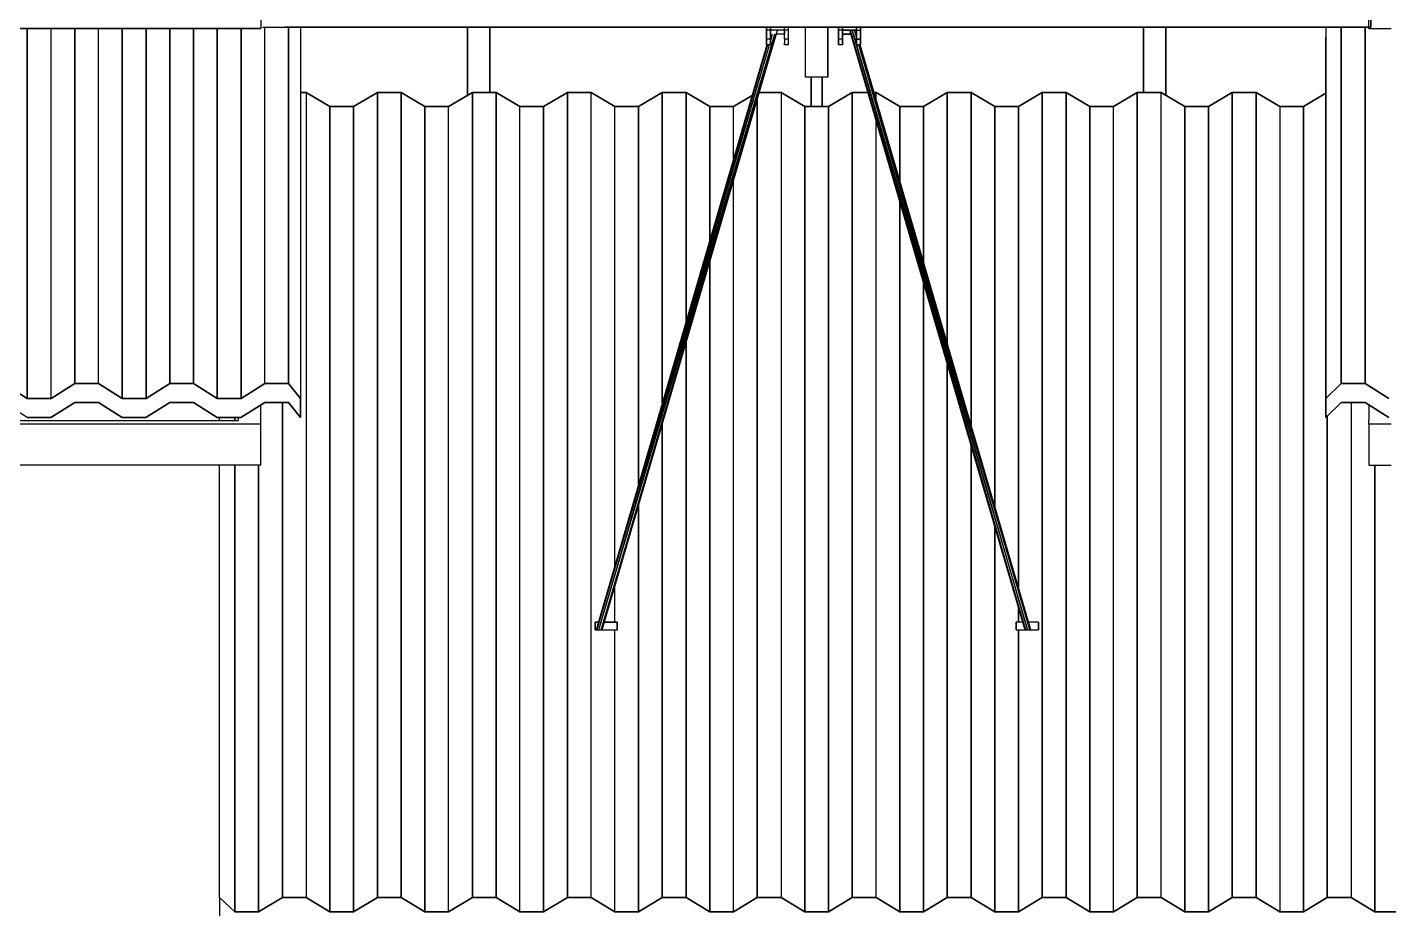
# Model space of a CAD drawing. Extents: x -32 to 51.8, y -51.6 to -5.5.
# Drawn here: x 20.447 to 25.361, y -24.227 to -21.028 of the extents above; entities that cross this region are included whole.
import ezdxf

# ---------------------------------------------------------------- set-up
doc = ezdxf.new("R2010")
doc.units = 0
doc.header["$MEASUREMENT"] = 0
doc.layers.get('0').update_dxf_attribs({"linetype": 'CONTINUOUS'})
doc.layers.add('hachures', color=5, linetype='CONTINUOUS')

msp = doc.modelspace()

# ---------------------------------------------------------------- linework, layer by layer
for p, q in [((21.2901, -20.8831), (21.2901, -21.0331)), ((21.2901, -20.8831), (21.2901, -21.0331)), ((25.2901, -21.0331), (25.2901, -20.8831)), ((25.2967, -20.8785), (25.2967, -21.0285)), ((25.2967, -21.0285), (25.2967, -20.8785)), ((17.3701, -21.0331), (21.2101, -21.0331)), ((21.2101, -21.0331), (17.3701, -21.0331)), ((21.2101, -21.0331), (21.2901, -21.0331)), ((21.2901, -21.0331), (21.2101, -21.0331)), ((21.2967, -21.0285), (21.3767, -21.0285)), ((21.3767, -21.0285), (25.2967, -21.0285)), ((25.2901, -21.0285), (21.3767, -21.0285)), ((21.3767, -21.0285), (25.2167, -21.0285)), ((25.2167, -21.0285), (21.3767, -21.0285)), ((21.3902, -21.0285), (21.3902, -22.3138)), ((21.3902, -21.0285), (21.3902, -21.0285)), ((21.3902, -21.0285), (21.3902, -21.0285)), ((21.3902, -21.0285), (21.3902, -21.0285)), ((21.4337, -21.0285), (21.4337, -22.3676)), ((21.4337, -21.0285), (23.1152, -21.0285)), ((21.4337, -21.0285), (23.1152, -21.0285)), ((23.1152, -21.0285), (21.4337, -21.0285)), ((22.0367, -21.0285), (21.4337, -21.0285)), ((22.0367, -21.2736), (22.0367, -21.0285)), ((22.0367, -21.0285), (22.0367, -21.2736)), ((22.1167, -21.0285), (22.1167, -21.2634)), ((22.1167, -21.2634), (22.1167, -21.0285)), ((22.9429, -21.0285), (22.1167, -21.0285)), ((23.1152, -21.0386), (23.1152, -21.0285)), ((23.1152, -21.0285), (23.1152, -21.0386)), ((23.1296, -21.0285), (23.1296, -21.0386)), ((23.1296, -21.0386), (23.1296, -21.0285)), ((23.1807, -21.0386), (23.1807, -21.0285)), ((23.1952, -21.0386), (23.1952, -21.0285)), ((23.1952, -21.0285), (23.3752, -21.0285)), ((23.1952, -21.0285), (23.3752, -21.0285)), ((23.3752, -21.0285), (23.1952, -21.0285)), ((23.2567, -21.2085), (23.2567, -21.0285)), ((23.3367, -21.0285), (23.3367, -21.2085)), ((23.3367, -21.2085), (23.3367, -21.0285)), ((23.3752, -21.0386), (23.3752, -21.0285)), ((23.3752, -21.0285), (23.3752, -21.0386)), ((23.3896, -21.0285), (23.3896, -21.0386)), ((23.3897, -21.0386), (23.3897, -21.0285)), ((23.4408, -21.0386), (23.4408, -21.0285)), ((23.4408, -21.0285), (23.4408, -21.0386)), ((23.4552, -21.0386), (23.4552, -21.0285)), ((23.4552, -21.0285), (23.4552, -21.0637)), ((23.4552, -21.0285), (23.4552, -21.0386)), ((23.4552, -21.0285), (25.1349, -21.0285)), ((23.4552, -21.0285), (25.1349, -21.0285)), ((25.1349, -21.0285), (23.4552, -21.0285)), ((24.4767, -21.2634), (24.4767, -21.0285)), ((24.4767, -21.0285), (24.4767, -21.2634)), ((24.5567, -21.0285), (24.5567, -21.2736)), ((24.5567, -21.2736), (24.5567, -21.0285)), ((25.1348, -21.0285), (25.1348, -21.0638)), ((25.1349, -21.0285), (25.1349, -22.3675)), ((25.2967, -21.0285), (25.2167, -21.0285)), ((25.2901, -21.0331), (25.2901, -21.0285)), ((25.2901, -21.0331), (25.3701, -21.0331)), ((22.5108, -23.2032), (23.1458, -21.0532)), ((23.146, -21.0532), (22.5189, -23.2032)), ((22.519, -23.2032), (23.1548, -21.0387)), ((22.5228, -23.2032), (23.1549, -21.0387)), ((23.1296, -21.0386), (23.1152, -21.0386)), ((23.1152, -21.0718), (23.1152, -21.0386)), ((23.1152, -21.0386), (23.1152, -21.0718)), ((23.1296, -21.0718), (23.1152, -21.0718)), ((23.1152, -21.0919), (23.1152, -21.0718)), ((23.1152, -21.0718), (23.1152, -21.0919)), ((23.1296, -21.0386), (23.1296, -21.0718)), ((23.1296, -21.0718), (23.1296, -21.0386)), ((23.1807, -21.0387), (23.1296, -21.0387)), ((23.1296, -21.0803), (23.1375, -21.0532)), ((23.1296, -21.0793), (23.1373, -21.0532)), ((23.1301, -21.0532), (23.1296, -21.0547)), ((23.1301, -21.0532), (23.1296, -21.055)), ((23.1296, -21.0718), (23.1296, -21.0919)), ((23.1296, -21.0919), (23.1296, -21.0718)), ((23.1807, -21.0532), (23.1507, -21.0532)), ((23.1952, -21.0386), (23.1807, -21.0386)), ((23.1807, -21.0718), (23.1807, -21.0386)), ((23.1807, -21.0387), (23.1807, -21.0532)), ((23.1952, -21.0718), (23.1807, -21.0718)), ((23.1807, -21.0718), (23.1807, -21.0919)), ((23.1952, -21.0718), (23.1952, -21.0386)), ((23.1952, -21.0919), (23.1952, -21.0718)), ((23.3896, -21.0386), (23.3752, -21.0386)), ((23.3752, -21.0718), (23.3752, -21.0386)), ((23.3752, -21.0386), (23.3752, -21.0718)), ((23.3896, -21.0718), (23.3752, -21.0718)), ((23.3752, -21.0919), (23.3752, -21.0718)), ((23.3752, -21.0718), (23.3752, -21.0919)), ((23.3896, -21.0386), (23.3896, -21.0718)), ((23.3896, -21.0532), (23.3896, -21.0637)), ((23.3896, -21.0637), (23.3896, -21.0851)), ((23.3896, -21.0718), (23.3896, -21.0919)), ((23.3896, -21.0919), (23.3897, -21.0718)), ((23.3897, -21.0718), (23.3897, -21.0386)), ((23.4408, -21.0387), (23.3897, -21.0387)), ((23.3897, -21.0387), (23.4408, -21.0387)), ((23.3897, -21.0532), (23.4197, -21.0532)), ((23.4197, -21.0532), (23.3897, -21.0532)), ((23.4155, -21.0387), (24.0475, -23.2032)), ((23.4174, -21.0387), (24.0502, -23.2032)), ((23.4174, -21.0387), (24.0475, -23.2032)), ((24.0503, -23.2032), (23.4247, -21.0387)), ((23.4248, -21.0387), (24.0579, -23.2032)), ((23.4408, -21.0648), (23.4332, -21.0387)), ((23.4408, -21.0641), (23.4333, -21.0387)), ((23.4407, -21.0919), (23.4408, -21.0718)), ((23.4408, -21.0386), (23.4552, -21.0386)), ((23.4408, -21.0718), (23.4408, -21.0386)), ((23.4408, -21.0386), (23.4408, -21.0718)), ((23.4552, -21.0718), (23.4408, -21.0718)), ((23.4408, -21.0718), (23.4408, -21.0919)), ((23.4408, -21.0718), (23.4552, -21.0718)), ((23.4552, -21.0718), (23.4552, -21.0386)), ((23.4552, -21.0386), (23.4552, -21.0718)), ((23.4552, -21.0637), (23.4552, -21.0851)), ((23.4552, -21.0919), (23.4552, -21.0718)), ((23.4552, -21.0718), (23.4552, -21.0919)), ((25.1348, -22.4365), (25.1348, -21.0638)), ((23.1169, -21.0919), (22.5003, -23.2032)), ((23.1187, -21.0919), (22.5004, -23.2032)), ((23.1188, -21.0919), (22.503, -23.2032)), ((22.5031, -23.2032), (23.1259, -21.0919)), ((22.5107, -23.2032), (23.1262, -21.0919)), ((23.1152, -21.0851), (23.1152, -21.0919)), ((23.1296, -21.0919), (23.1152, -21.0919)), ((23.1296, -21.0851), (23.1296, -21.0919)), ((23.1807, -21.0919), (23.1807, -21.0851)), ((23.1952, -21.0919), (23.1807, -21.0919)), ((23.3752, -21.0851), (23.3752, -21.0919)), ((23.3896, -21.0919), (23.3752, -21.0919)), ((23.3896, -21.0851), (23.3896, -21.0919)), ((23.4407, -21.0919), (23.4552, -21.0919)), ((23.4552, -21.0919), (23.4407, -21.0919)), ((24.058, -23.2032), (23.4486, -21.0919)), ((24.0661, -23.2032), (23.4489, -21.0919)), ((24.0661, -23.2032), (23.4533, -21.0919)), ((24.07, -23.2032), (23.4535, -21.0919)), ((23.4552, -21.0851), (23.4552, -21.0919)), ((23.3367, -21.2085), (23.2567, -21.2085)), ((23.2769, -21.3143), (23.2769, -21.2085)), ((23.2769, -21.2085), (23.2769, -21.3143)), ((23.3164, -21.2085), (23.3164, -21.3143)), ((23.3164, -21.3143), (23.3164, -21.2085)), ((23.3164, -21.3143), (23.3164, -21.2085)), ((21.4337, -21.2634), (21.4538, -21.2634)), ((21.4538, -21.2634), (21.4337, -21.2634)), ((21.4538, -21.2634), (21.5395, -21.3143)), ((21.5395, -21.3143), (21.4538, -21.2634)), ((21.6252, -21.3143), (21.711, -21.2634)), ((21.711, -21.2634), (21.6252, -21.3143)), ((21.711, -21.2634), (21.711, -21.2634)), ((21.711, -21.2634), (21.7967, -21.2634)), ((21.7967, -21.2634), (21.711, -21.2634)), ((21.7967, -21.2634), (21.7967, -21.2634)), ((21.7967, -21.2634), (21.8824, -21.3143)), ((21.8824, -21.3143), (21.7967, -21.2634)), ((21.9681, -21.3143), (22.0538, -21.2634)), ((22.0538, -21.2634), (21.9681, -21.3143)), ((22.0538, -21.2634), (22.0538, -21.2634)), ((22.0538, -21.2634), (22.1395, -21.2634)), ((22.1395, -21.2634), (22.0538, -21.2634)), ((22.1395, -21.2634), (22.1395, -21.2634)), ((22.1395, -21.2634), (22.2252, -21.3143)), ((22.2252, -21.3143), (22.1395, -21.2634)), ((22.311, -21.3143), (22.3967, -21.2634)), ((22.3967, -21.2634), (22.311, -21.3143)), ((22.3967, -21.2634), (22.3967, -21.2634)), ((22.3967, -21.2634), (22.4824, -21.2634)), ((22.4824, -21.2634), (22.3967, -21.2634)), ((22.4824, -21.2634), (22.5681, -21.3143)), ((22.5681, -21.3143), (22.4824, -21.2634)), ((22.6538, -21.3143), (22.7395, -21.2634)), ((22.7395, -21.2634), (22.6538, -21.3143)), ((22.7395, -21.2634), (22.7395, -21.2634)), ((22.7395, -21.2634), (22.8252, -21.2634)), ((22.8252, -21.2634), (22.7395, -21.2634)), ((22.8252, -21.2634), (22.8252, -21.2634)), ((22.8252, -21.2634), (22.911, -21.3143)), ((22.911, -21.3143), (22.8252, -21.2634)), ((22.9967, -21.3143), (23.0635, -21.2746)), ((23.0635, -21.2746), (22.9967, -21.3143)), ((23.0893, -21.2634), (23.1681, -21.2634)), ((23.1681, -21.2634), (23.0893, -21.2634)), ((23.1681, -21.2634), (23.2538, -21.3143)), ((23.2538, -21.3143), (23.1681, -21.2634)), ((23.3395, -21.3143), (23.4252, -21.2634)), ((23.4252, -21.2634), (23.3395, -21.3143)), ((23.4252, -21.2634), (23.4252, -21.2634)), ((23.4252, -21.2634), (23.4811, -21.2634)), ((23.4811, -21.2634), (23.4252, -21.2634)), ((23.5036, -21.2634), (23.511, -21.2634)), ((23.511, -21.2634), (23.5036, -21.2634)), ((23.511, -21.2887), (23.511, -21.2634)), ((23.511, -21.2634), (23.5967, -21.3143)), ((23.5967, -21.3143), (23.511, -21.2634)), ((23.6824, -21.3143), (23.7681, -21.2634)), ((23.7681, -21.2634), (23.6824, -21.3143)), ((23.7681, -21.2634), (23.7681, -21.2634)), ((23.7681, -21.2634), (23.8538, -21.2634)), ((23.8538, -21.2634), (23.7681, -21.2634)), ((23.8538, -21.2634), (23.8538, -21.2634)), ((23.8538, -21.2634), (23.9395, -21.3143)), ((23.9395, -21.3144), (23.8538, -21.2634)), ((24.0252, -21.3143), (24.111, -21.2634)), ((24.111, -21.2634), (24.0252, -21.3144)), ((24.111, -21.2634), (24.111, -21.2634)), ((24.111, -21.2634), (24.1967, -21.2634)), ((24.1967, -21.2634), (24.111, -21.2634)), ((24.1967, -21.2634), (24.1967, -21.2634)), ((24.1967, -21.2634), (24.2824, -21.3143)), ((24.2824, -21.3144), (24.1967, -21.2634)), ((24.3681, -21.3143), (24.4538, -21.2634)), ((24.4538, -21.2634), (24.3681, -21.3144)), ((24.4538, -21.2634), (24.4538, -21.2634)), ((24.4538, -21.2634), (24.5395, -21.2634)), ((24.5395, -21.2634), (24.4538, -21.2634)), ((24.5395, -21.2634), (24.6252, -21.3143)), ((24.6252, -21.3144), (24.5395, -21.2634)), ((24.711, -21.3143), (24.7967, -21.2634)), ((24.7967, -21.2634), (24.711, -21.3144)), ((24.7967, -21.2634), (24.7967, -21.2634)), ((24.7967, -21.2634), (24.8824, -21.2634)), ((24.8824, -21.2634), (24.7967, -21.2634)), ((24.8824, -21.2634), (24.8824, -21.2634)), ((24.8824, -21.2634), (24.9681, -21.3143)), ((24.9681, -21.3144), (24.8824, -21.2634)), ((25.0538, -21.3143), (25.1348, -21.2662)), ((25.1348, -21.2663), (25.0538, -21.3144)), ((21.5395, -21.3143), (21.5395, -21.3143)), ((21.5395, -21.3143), (21.6252, -21.3143)), ((21.6252, -21.3143), (21.5395, -21.3143)), ((21.6252, -21.3143), (21.6252, -21.3143)), ((21.8824, -21.3143), (21.8824, -21.3143)), ((21.8824, -21.3143), (21.9681, -21.3143)), ((21.9681, -21.3143), (21.8824, -21.3143)), ((22.2252, -21.3143), (22.311, -21.3143)), ((22.311, -21.3143), (22.2252, -21.3143)), ((22.311, -21.3143), (22.311, -21.3143)), ((22.5681, -21.3143), (22.6538, -21.3143)), ((22.6538, -21.3143), (22.5681, -21.3143)), ((22.6538, -21.3143), (22.6538, -21.3143)), ((22.911, -21.3143), (22.911, -21.3143)), ((22.911, -21.3143), (22.9967, -21.3143)), ((22.9967, -21.3143), (22.911, -21.3143)), ((23.2538, -21.3143), (23.2538, -21.3143)), ((23.2538, -21.3143), (23.3395, -21.3143)), ((23.3395, -21.3143), (23.2538, -21.3143)), ((23.3395, -21.3143), (23.3395, -21.3143)), ((23.5967, -21.3143), (23.5967, -21.3143)), ((23.5967, -21.3143), (23.6824, -21.3143)), ((23.6824, -21.3143), (23.5967, -21.3143)), ((23.6824, -21.3143), (23.6824, -21.3143)), ((23.9395, -21.3144), (23.9395, -21.3143)), ((23.9395, -21.3143), (24.0252, -21.3143)), ((24.0252, -21.3144), (23.9395, -21.3144)), ((24.0252, -21.3143), (24.0252, -21.3144)), ((24.2824, -21.3143), (24.2824, -21.3144)), ((24.2824, -21.3143), (24.3681, -21.3143)), ((24.3681, -21.3144), (24.2824, -21.3144)), ((24.6252, -21.3144), (24.6252, -21.3143)), ((24.6252, -21.3143), (24.711, -21.3143)), ((24.711, -21.3144), (24.6252, -21.3144)), ((24.711, -21.3144), (24.711, -21.3143)), ((24.9681, -21.3143), (25.0538, -21.3143)), ((25.0538, -21.3144), (24.9681, -21.3144)), ((25.0538, -21.3797), (25.0538, -21.3797)), ((25.0538, -21.3797), (25.0538, -21.3797)), ((20.3616, -22.3138), (20.4473, -22.3676)), ((20.4473, -22.3676), (20.3616, -22.3138)), ((20.533, -22.3676), (20.6188, -22.3138)), ((20.6188, -22.3138), (20.533, -22.3676)), ((20.6186, -22.3138), (20.6186, -22.3138)), ((20.6186, -22.3138), (20.6186, -22.3138)), ((20.6188, -22.3138), (20.7045, -22.3138)), ((20.7045, -22.3138), (20.6188, -22.3138)), ((20.7043, -22.3138), (20.7043, -22.3138)), ((20.7043, -22.3138), (20.7043, -22.3138)), ((20.7045, -22.3138), (20.7902, -22.3676)), ((20.7902, -22.3676), (20.7045, -22.3138)), ((20.8759, -22.3676), (20.9616, -22.3138)), ((20.9616, -22.3138), (20.8759, -22.3676)), ((20.9615, -22.3138), (20.9615, -22.3138)), ((20.9615, -22.3138), (20.9615, -22.3138)), ((20.9616, -22.3138), (21.0473, -22.3138)), ((21.0473, -22.3138), (20.9616, -22.3138)), ((21.0472, -22.3138), (21.0472, -22.3138)), ((21.0472, -22.3138), (21.0472, -22.3138)), ((21.0473, -22.3138), (21.133, -22.3676)), ((21.133, -22.3676), (21.0473, -22.3138)), ((21.2188, -22.3676), (21.3045, -22.3138)), ((21.3045, -22.3138), (21.2188, -22.3676)), ((21.3043, -22.3138), (21.3043, -22.3138)), ((21.3043, -22.3138), (21.3043, -22.3138)), ((21.3045, -22.3138), (21.3902, -22.3138)), ((21.3902, -22.3138), (21.3045, -22.3138)), ((21.3901, -22.3138), (21.3901, -22.3138)), ((21.3902, -22.3138), (21.4337, -22.3676)), ((21.4337, -22.3676), (21.3902, -22.3138)), ((25.1902, -22.3137), (25.1349, -22.3675)), ((25.1349, -22.3675), (25.1902, -22.3137)), ((25.1902, -22.3137), (25.2759, -22.3137)), ((25.2759, -22.3137), (25.1902, -22.3137)), ((25.2759, -22.3137), (25.3616, -22.3675)), ((25.3616, -22.3675), (25.2759, -22.3137)), ((20.4472, -22.4366), (20.3615, -22.3827)), ((20.4472, -22.3675), (20.4472, -22.3675)), ((20.4472, -22.3675), (20.4472, -22.3675)), ((20.4473, -22.3676), (20.533, -22.3676)), ((20.533, -22.3676), (20.4473, -22.3676)), ((20.5329, -22.3676), (20.5329, -22.3676)), ((20.5329, -22.3676), (20.5329, -22.3676)), ((20.6186, -22.3828), (20.5329, -22.4366)), ((20.5329, -22.4365), (20.6186, -22.3827)), ((20.7043, -22.3828), (20.6186, -22.3828)), ((20.6186, -22.3827), (20.7043, -22.3827)), ((20.7901, -22.4366), (20.7043, -22.3828)), ((20.7043, -22.3827), (20.7901, -22.4366)), ((20.7901, -22.3675), (20.7901, -22.3675)), ((20.7901, -22.3675), (20.7901, -22.3675)), ((20.7902, -22.3676), (20.8759, -22.3676)), ((20.8759, -22.3676), (20.7902, -22.3676)), ((20.8758, -22.3676), (20.8758, -22.3676)), ((20.8758, -22.3676), (20.8758, -22.3676)), ((20.8758, -22.4366), (20.9615, -22.3828)), ((20.9615, -22.3828), (20.8758, -22.4366)), ((20.9615, -22.3828), (21.0472, -22.3828)), ((21.0472, -22.3828), (20.9615, -22.3828)), ((21.0472, -22.3828), (21.1329, -22.4366)), ((21.1329, -22.4366), (21.0472, -22.3828)), ((21.1329, -22.3675), (21.1329, -22.3675)), ((21.133, -22.3676), (21.2188, -22.3676)), ((21.2188, -22.3676), (21.133, -22.3676)), ((21.2186, -22.3676), (21.2186, -22.3676)), ((21.2186, -22.3676), (21.2186, -22.3676)), ((21.3043, -22.3828), (21.2186, -22.4366)), ((21.2186, -22.4366), (21.3043, -22.3828)), ((21.2901, -22.4476), (21.2901, -22.3917)), ((21.3901, -22.3828), (21.3043, -22.3828)), ((21.3043, -22.3828), (21.3901, -22.3828)), ((21.4335, -22.4366), (21.3901, -22.3828)), ((21.3901, -22.3828), (21.4335, -22.4366)), ((21.4335, -22.3674), (21.4335, -22.3674)), ((21.4337, -22.3676), (21.4335, -22.4366)), ((21.4335, -22.4366), (21.4337, -22.3676)), ((25.1349, -22.3675), (25.1348, -22.4365)), ((25.1348, -22.4365), (25.1901, -22.3827)), ((25.1901, -22.3827), (25.1348, -22.4365)), ((25.1901, -22.3827), (25.1901, -22.3827)), ((25.2758, -22.3827), (25.1901, -22.3827)), ((25.1901, -22.3827), (25.2758, -22.3827)), ((25.3615, -22.4365), (25.2758, -22.3827)), ((25.2758, -22.3827), (25.3615, -22.4365)), ((25.2758, -22.3827), (25.2758, -22.3827)), ((25.2901, -22.3917), (25.2901, -22.4476)), ((17.3701, -22.4476), (21.2101, -22.4476)), ((20.4472, -22.4365), (20.5329, -22.4365)), ((20.5329, -22.4366), (20.4472, -22.4366)), ((20.7901, -22.4366), (20.8758, -22.4366)), ((20.8758, -22.4366), (20.7901, -22.4366)), ((21.1329, -22.4366), (21.2186, -22.4366)), ((21.2186, -22.4366), (21.1329, -22.4366)), ((21.1414, -22.4476), (21.1414, -22.4366)), ((21.1967, -22.4476), (21.1967, -22.4366)), ((21.1967, -22.4366), (21.1967, -22.4476)), ((21.2101, -22.4476), (21.2101, -22.4366)), ((21.2901, -22.4612), (21.2901, -22.4476)), ((25.2901, -22.4612), (25.2901, -22.4476)), ((25.3615, -22.4365), (25.3615, -22.4365)), ((21.2101, -22.4612), (17.3701, -22.4612)), ((21.2901, -22.4612), (21.2101, -22.4612)), ((21.2901, -22.609), (21.2901, -22.4612)), ((25.3701, -22.4612), (25.2901, -22.4612)), ((25.2901, -22.4612), (25.2901, -22.609)), ((21.2101, -22.609), (17.3701, -22.609)), ((21.1413, -24.1691), (21.1414, -22.609)), ((21.2901, -22.609), (21.2101, -22.609)), ((25.2901, -22.609), (25.3701, -22.609)), ((22.5681, -23.1745), (22.5681, -23.0482)), ((24.0252, -23.1745), (24.0252, -23.127)), ((24.0252, -23.127), (24.0252, -23.1745)), ((22.4967, -23.2032), (22.4967, -23.1745)), ((22.4967, -23.1745), (22.5087, -23.1745)), ((22.5087, -23.1745), (22.4967, -23.1745)), ((22.4967, -23.1745), (22.4967, -23.2032)), ((22.5312, -23.1745), (22.5767, -23.1745)), ((22.5767, -23.1745), (22.5312, -23.1745)), ((22.5767, -23.2032), (22.5767, -23.1745)), ((22.5767, -23.1745), (22.5767, -23.2032)), ((24.0391, -23.1745), (24.0167, -23.1745)), ((24.0167, -23.1745), (24.0167, -23.2032)), ((24.0167, -23.2032), (24.0167, -23.1745)), ((24.0967, -23.1745), (24.0616, -23.1745)), ((24.0967, -23.2032), (24.0967, -23.1745)), ((24.0967, -23.1745), (24.0967, -23.2032)), ((22.4967, -23.2032), (22.5767, -23.2032)), ((24.0167, -23.2032), (24.0967, -23.2032)), ((21.1413, -24.1691), (21.1415, -24.2344)), ((21.1967, -24.22), (21.1413, -24.1691)), ((21.1413, -24.1691), (21.1967, -24.22)), ((21.3681, -24.1691), (21.2824, -24.22)), ((21.2824, -24.22), (21.3681, -24.1691)), ((21.4538, -24.1691), (21.3681, -24.1691)), ((21.3681, -24.1691), (21.4538, -24.1691)), ((21.3682, -24.1691), (21.3682, -24.1691)), ((21.3682, -24.1691), (21.3682, -24.1691)), ((21.5395, -24.22), (21.4538, -24.1691)), ((21.4538, -24.1691), (21.5395, -24.22)), ((21.4539, -24.1691), (21.4539, -24.1691)), ((21.4539, -24.1691), (21.4539, -24.1691)), ((21.7109, -24.1691), (21.6252, -24.22)), ((21.6252, -24.22), (21.7109, -24.1691)), ((21.7967, -24.1691), (21.7109, -24.1691)), ((21.7109, -24.1691), (21.7967, -24.1691)), ((21.7111, -24.1691), (21.7111, -24.1691)), ((21.7111, -24.1691), (21.7111, -24.1691)), ((21.8824, -24.22), (21.7967, -24.1691)), ((21.7967, -24.1691), (21.8824, -24.22)), ((21.7968, -24.1691), (21.7968, -24.1691)), ((22.0538, -24.1691), (21.9681, -24.22)), ((21.9681, -24.22), (22.0538, -24.1691)), ((22.1395, -24.1691), (22.0538, -24.1691)), ((22.0538, -24.1691), (22.1395, -24.1691)), ((22.0539, -24.1691), (22.0539, -24.1691)), ((22.0539, -24.1691), (22.0539, -24.1691)), ((22.2252, -24.22), (22.1395, -24.1691)), ((22.1395, -24.1691), (22.2252, -24.22)), ((22.1396, -24.1691), (22.1396, -24.1692)), ((22.1396, -24.1692), (22.1396, -24.1691)), ((22.3967, -24.1691), (22.3109, -24.22)), ((22.3109, -24.22), (22.3967, -24.1691)), ((22.4824, -24.1691), (22.3967, -24.1691)), ((22.3967, -24.1691), (22.4824, -24.1691)), ((22.3968, -24.1691), (22.3968, -24.1691)), ((22.3968, -24.1691), (22.3968, -24.1691)), ((22.5681, -24.22), (22.4824, -24.1691)), ((22.4824, -24.1691), (22.5681, -24.22)), ((22.4825, -24.1692), (22.4825, -24.1692)), ((22.4825, -24.1692), (22.4825, -24.1692)), ((22.7395, -24.1691), (22.6538, -24.22)), ((22.6538, -24.22), (22.7395, -24.1691)), ((22.8252, -24.1691), (22.7395, -24.1691)), ((22.7395, -24.1691), (22.8252, -24.1691)), ((22.7396, -24.1691), (22.7396, -24.1691)), ((22.7396, -24.1691), (22.7396, -24.1691)), ((22.9109, -24.22), (22.8252, -24.1691)), ((22.8252, -24.1691), (22.9109, -24.22)), ((22.8254, -24.1692), (22.8254, -24.1692)), ((23.0824, -24.1691), (22.9967, -24.22)), ((22.9967, -24.22), (23.0824, -24.1691)), ((23.1681, -24.1691), (23.0824, -24.1691)), ((23.0824, -24.1691), (23.1681, -24.1691)), ((23.0825, -24.1691), (23.0825, -24.1691)), ((23.0825, -24.1691), (23.0825, -24.1691)), ((23.2538, -24.22), (23.1681, -24.1691)), ((23.1681, -24.1691), (23.2538, -24.22)), ((23.1682, -24.1692), (23.1682, -24.1692)), ((23.1682, -24.1692), (23.1682, -24.1692)), ((23.4252, -24.1691), (23.3395, -24.22)), ((23.3395, -24.22), (23.4252, -24.1691)), ((23.5109, -24.1691), (23.4252, -24.1691)), ((23.4252, -24.1691), (23.5109, -24.1691)), ((23.4254, -24.1691), (23.4254, -24.1691)), ((23.4254, -24.1691), (23.4254, -24.1691)), ((23.5967, -24.22), (23.5109, -24.1691)), ((23.5109, -24.1691), (23.5967, -24.22)), ((23.5111, -24.1692), (23.5111, -24.1692)), ((23.7681, -24.1691), (23.6824, -24.22)), ((23.6824, -24.22), (23.7681, -24.1691)), ((23.8538, -24.1691), (23.7681, -24.1691)), ((23.7681, -24.1691), (23.8538, -24.1691)), ((23.7682, -24.1691), (23.7682, -24.1691)), ((23.7682, -24.1691), (23.7682, -24.1691)), ((23.9395, -24.22), (23.8538, -24.1691)), ((23.8538, -24.1691), (23.9395, -24.22)), ((23.8539, -24.1692), (23.8539, -24.1692)), ((23.8539, -24.1692), (23.8539, -24.1692)), ((24.1109, -24.1691), (24.0252, -24.22)), ((24.0252, -24.22), (24.1109, -24.1691)), ((24.1967, -24.1691), (24.1109, -24.1691)), ((24.1109, -24.1691), (24.1967, -24.1691)), ((24.1111, -24.1691), (24.1111, -24.1691)), ((24.1111, -24.1691), (24.1111, -24.1691)), ((24.2824, -24.22), (24.1967, -24.1691)), ((24.1967, -24.1691), (24.2824, -24.22)), ((24.1968, -24.1692), (24.1968, -24.1692)), ((24.4538, -24.1691), (24.3681, -24.22)), ((24.3681, -24.22), (24.4538, -24.1691)), ((24.5395, -24.1691), (24.4538, -24.1691)), ((24.4538, -24.1691), (24.5395, -24.1691)), ((24.4539, -24.1691), (24.4539, -24.1691)), ((24.4539, -24.1691), (24.4539, -24.1691)), ((24.6252, -24.22), (24.5395, -24.1691)), ((24.5395, -24.1691), (24.6252, -24.22)), ((24.5396, -24.1692), (24.5396, -24.1692)), ((24.7967, -24.1691), (24.7109, -24.22)), ((24.7109, -24.2201), (24.7967, -24.1691)), ((24.8824, -24.1691), (24.7967, -24.1691)), ((24.7967, -24.1691), (24.8824, -24.1691)), ((24.7968, -24.1691), (24.7968, -24.1691)), ((24.7968, -24.1691), (24.7968, -24.1691)), ((24.9681, -24.22), (24.8824, -24.1691)), ((24.8824, -24.1691), (24.9681, -24.2201)), ((24.8825, -24.1692), (24.8825, -24.1692)), ((24.8825, -24.1692), (24.8825, -24.1692)), ((25.0538, -24.2201), (25.1395, -24.1691)), ((25.1395, -24.1691), (25.0538, -24.22)), ((25.1395, -24.1691), (25.2252, -24.1691)), ((25.2252, -24.1691), (25.1395, -24.1691)), ((25.1396, -24.1691), (25.1396, -24.1691)), ((25.1396, -24.1691), (25.1396, -24.1691)), ((25.2252, -24.1691), (25.3109, -24.2201)), ((25.3109, -24.22), (25.2252, -24.1691)), ((25.2254, -24.1692), (25.2254, -24.1692)), ((25.2254, -24.1692), (25.2254, -24.1692)), ((21.2824, -24.22), (21.1967, -24.22)), ((21.1967, -24.22), (21.2824, -24.22)), ((21.1968, -24.22), (21.1968, -24.22)), ((21.1968, -24.22), (21.1968, -24.22)), ((21.2825, -24.2199), (21.2825, -24.2199)), ((21.6252, -24.22), (21.5395, -24.22)), ((21.5395, -24.22), (21.6252, -24.22)), ((21.5396, -24.22), (21.5396, -24.22)), ((21.5396, -24.22), (21.5396, -24.22)), ((21.6253, -24.2199), (21.6253, -24.2199)), ((21.6253, -24.2199), (21.6253, -24.2199)), ((21.9681, -24.22), (21.8824, -24.22)), ((21.8824, -24.22), (21.9681, -24.22)), ((21.8825, -24.22), (21.8825, -24.22)), ((21.8825, -24.22), (21.8825, -24.22)), ((21.9682, -24.2199), (21.9682, -24.2199)), ((21.9682, -24.2199), (21.9682, -24.2199)), ((22.3109, -24.22), (22.2252, -24.22)), ((22.2252, -24.22), (22.3109, -24.22)), ((22.2253, -24.22), (22.2253, -24.22)), ((22.2253, -24.22), (22.2253, -24.22)), ((22.3111, -24.2199), (22.3111, -24.22)), ((22.3111, -24.22), (22.3111, -24.2199)), ((22.6538, -24.22), (22.5681, -24.22)), ((22.5681, -24.22), (22.6538, -24.22)), ((22.5682, -24.22), (22.5682, -24.22)), ((22.5682, -24.22), (22.5682, -24.22)), ((22.6539, -24.22), (22.6539, -24.22)), ((22.9967, -24.22), (22.9109, -24.22)), ((22.9109, -24.22), (22.9967, -24.22)), ((22.9111, -24.22), (22.9111, -24.22)), ((22.9111, -24.22), (22.9111, -24.22)), ((22.9968, -24.22), (22.9968, -24.22)), ((23.3395, -24.22), (23.2538, -24.22)), ((23.2538, -24.22), (23.3395, -24.22)), ((23.2539, -24.22), (23.2539, -24.22)), ((23.2539, -24.22), (23.2539, -24.22)), ((23.3396, -24.22), (23.3396, -24.22)), ((23.6824, -24.22), (23.5967, -24.22)), ((23.5967, -24.22), (23.6824, -24.22)), ((23.5968, -24.22), (23.5968, -24.22)), ((23.5968, -24.22), (23.5968, -24.22)), ((23.6825, -24.22), (23.6825, -24.22)), ((24.0252, -24.22), (23.9395, -24.22)), ((23.9395, -24.22), (24.0252, -24.22)), ((23.9396, -24.22), (23.9396, -24.22)), ((23.9396, -24.22), (23.9396, -24.22)), ((24.0254, -24.22), (24.0254, -24.22)), ((24.0254, -24.22), (24.0254, -24.22)), ((24.3681, -24.22), (24.2824, -24.22)), ((24.2824, -24.22), (24.3681, -24.22)), ((24.2825, -24.22), (24.2825, -24.22)), ((24.2825, -24.22), (24.2825, -24.22)), ((24.3682, -24.22), (24.3682, -24.22)), ((24.7109, -24.22), (24.6252, -24.22)), ((24.6252, -24.22), (24.7109, -24.2201)), ((24.6254, -24.22), (24.6254, -24.22)), ((24.6254, -24.22), (24.6254, -24.22)), ((24.7111, -24.22), (24.7111, -24.22)), ((24.7111, -24.22), (24.7111, -24.22)), ((25.0538, -24.22), (24.9681, -24.22)), ((24.9681, -24.2201), (25.0538, -24.2201)), ((24.9682, -24.22), (24.9682, -24.2201)), ((24.9682, -24.2201), (24.9682, -24.22)), ((25.0539, -24.22), (25.0539, -24.22)), ((25.3967, -24.22), (25.3109, -24.22)), ((25.3109, -24.2201), (25.3967, -24.2201)), ((25.3111, -24.2201), (25.3111, -24.22)), ((25.3111, -24.22), (25.3111, -24.2201))]:
    msp.add_line(p, q)
at = {"layer": 'hachures'}
for p, q in [((20.4473, -22.3676), (20.4473, -21.0331)), ((20.4473, -21.0331), (20.4473, -22.3676)), ((20.533, -22.3676), (20.533, -21.0331)), ((20.6188, -22.3138), (20.6188, -21.0331)), ((20.6188, -21.0331), (20.6188, -22.3138)), ((20.7045, -22.3138), (20.7045, -21.0331)), ((20.7902, -21.0331), (20.7902, -22.3676)), ((20.7902, -22.3676), (20.7902, -21.0331)), ((20.8759, -22.3676), (20.8759, -21.0331)), ((20.8759, -21.0331), (20.8759, -22.3676)), ((20.9616, -22.3138), (20.9616, -21.0331)), ((20.9616, -21.0331), (20.9616, -22.3138)), ((21.0473, -22.3138), (21.0473, -21.0331)), ((21.0473, -21.0331), (21.0473, -22.3138)), ((21.133, -21.0331), (21.133, -22.3676)), ((21.133, -22.3676), (21.133, -21.0331)), ((21.2188, -22.3676), (21.2188, -21.0331)), ((21.2188, -21.0331), (21.2188, -22.3676)), ((21.3045, -22.3138), (21.3045, -21.0285)), ((21.3902, -22.3138), (21.3902, -21.0285)), ((25.1902, -21.0285), (25.1902, -22.3137)), ((25.1902, -22.3137), (25.1902, -21.0285)), ((25.2759, -22.3137), (25.2759, -21.0285)), ((25.2759, -21.0285), (25.2759, -22.3137)), ((21.4538, -21.2634), (21.4538, -24.1691)), ((21.7109, -24.1691), (21.711, -21.2634)), ((21.711, -21.2634), (21.7109, -24.1691)), ((21.7967, -24.1691), (21.7967, -21.2634)), ((21.7967, -21.2634), (21.7967, -24.1691)), ((22.0538, -24.1691), (22.0538, -21.2634)), ((22.0538, -21.2634), (22.0538, -24.1691)), ((22.1395, -24.1691), (22.1395, -21.2634)), ((22.1395, -21.2634), (22.1395, -24.1691)), ((22.3967, -24.1691), (22.3967, -21.2634)), ((22.3967, -21.2634), (22.3967, -24.1691)), ((22.4824, -24.1691), (22.4824, -21.2634)), ((22.7395, -22.3841), (22.7395, -21.2634)), ((22.7395, -21.2634), (22.7395, -22.3841)), ((22.8252, -22.0906), (22.8252, -21.2634)), ((22.8252, -21.2634), (22.8252, -22.0906)), ((23.1681, -21.2634), (23.1681, -24.1691)), ((23.4252, -24.1691), (23.4252, -21.2634)), ((23.4252, -21.2634), (23.4252, -24.1691)), ((23.7681, -22.1693), (23.7681, -21.2634)), ((23.7681, -21.2634), (23.7681, -22.1693)), ((23.8538, -22.4629), (23.8538, -21.2634)), ((23.8538, -21.2634), (23.8538, -22.4629)), ((24.1109, -24.1691), (24.111, -21.2634)), ((24.111, -21.2634), (24.1109, -24.1691)), ((24.1967, -24.1691), (24.1967, -21.2634)), ((24.1967, -21.2634), (24.1967, -24.1691)), ((24.4538, -24.1691), (24.4538, -21.2634)), ((24.4538, -21.2634), (24.4538, -24.1691)), ((24.5395, -24.1691), (24.5395, -21.2634)), ((24.7967, -24.1691), (24.7967, -21.2634)), ((24.7967, -21.2634), (24.7967, -24.1691)), ((24.8824, -24.1691), (24.8824, -21.2634)), ((24.8824, -21.2634), (24.8824, -24.1691)), ((21.5395, -24.22), (21.5395, -21.3143)), ((21.5395, -21.3143), (21.5395, -24.22)), ((21.6252, -24.22), (21.6252, -21.3143)), ((21.6252, -21.3143), (21.6252, -24.22)), ((21.8824, -24.22), (21.8824, -21.3143)), ((21.8824, -21.3143), (21.8824, -24.22)), ((21.9681, -24.22), (21.9681, -21.3143)), ((22.2252, -24.22), (22.2252, -21.3143)), ((22.3109, -24.22), (22.311, -21.3143)), ((22.311, -21.3143), (22.3109, -24.22)), ((22.5681, -22.9712), (22.5681, -21.3143)), ((22.6538, -22.6777), (22.6538, -21.3143)), ((22.6538, -21.3143), (22.6538, -22.6777)), ((22.911, -21.7971), (22.911, -21.3143)), ((22.911, -21.3143), (22.911, -21.7971)), ((22.9967, -21.5035), (22.9967, -21.3143)), ((23.0824, -24.1691), (23.0824, -21.287)), ((23.0824, -21.287), (23.0824, -24.1691)), ((23.2538, -24.22), (23.2538, -21.3143)), ((23.2538, -21.3143), (23.2538, -24.22)), ((23.3395, -24.22), (23.3395, -21.3143)), ((23.3395, -21.3143), (23.3395, -24.22)), ((23.5967, -21.5822), (23.5967, -21.3143)), ((23.5967, -21.3143), (23.5967, -21.5822)), ((23.6824, -21.8758), (23.6824, -21.3143)), ((23.6824, -21.3143), (23.6824, -21.8758)), ((23.9395, -22.7564), (23.9395, -21.3144)), ((23.9395, -21.3144), (23.9395, -22.7564)), ((24.0252, -23.05), (24.0252, -21.3144)), ((24.0252, -21.3144), (24.0252, -23.05)), ((24.2824, -24.22), (24.2824, -21.3144)), ((24.2824, -21.3144), (24.2824, -24.22)), ((24.3681, -24.22), (24.3681, -21.3143)), ((24.6252, -24.22), (24.6252, -21.3144)), ((24.6252, -21.3144), (24.6252, -24.22)), ((24.7109, -24.22), (24.711, -21.3144)), ((24.711, -21.3144), (24.7109, -24.22)), ((24.9681, -21.3143), (24.9681, -24.22)), ((25.0538, -21.3143), (25.0538, -24.22)), ((25.0538, -24.22), (25.0538, -21.3143)), ((23.5109, -24.1691), (23.511, -21.3657)), ((22.9967, -24.22), (22.9967, -21.5805)), ((23.5967, -24.22), (23.5967, -21.6593)), ((23.5967, -21.6593), (23.5967, -24.22)), ((22.9109, -24.22), (22.911, -21.8741)), ((22.911, -21.8741), (22.9109, -24.22)), ((23.6824, -24.22), (23.6824, -21.9528)), ((23.6824, -21.9528), (23.6824, -24.22)), ((22.8252, -24.1691), (22.8252, -22.1676)), ((22.8252, -22.1676), (22.8252, -24.1691)), ((23.7681, -24.1691), (23.7681, -22.2464)), ((23.7681, -22.2464), (23.7681, -24.1691)), ((21.3681, -24.1691), (21.3681, -22.3828)), ((21.3681, -22.3828), (21.3681, -24.1691)), ((25.2252, -22.3827), (25.2252, -24.1691)), ((25.1395, -22.4319), (25.1395, -24.1691)), ((25.1395, -24.1691), (25.1395, -22.4319)), ((22.7395, -24.1691), (22.7395, -22.4612)), ((22.7395, -22.4612), (22.7395, -24.1691)), ((23.8538, -24.1691), (23.8538, -22.5399)), ((23.8538, -22.5399), (23.8538, -24.1691)), ((21.1967, -24.22), (21.1967, -22.609)), ((21.1967, -22.609), (21.1967, -24.22)), ((21.2824, -24.22), (21.2824, -22.609)), ((21.2824, -22.609), (21.2824, -24.22)), ((25.311, -22.609), (25.3109, -24.22)), ((25.3109, -24.22), (25.311, -22.609)), ((22.6538, -24.22), (22.6538, -22.7547)), ((22.6538, -22.7547), (22.6538, -24.22)), ((23.9395, -24.22), (23.9395, -22.8335)), ((23.9395, -22.8335), (23.9395, -24.22)), ((22.5681, -24.22), (22.5681, -23.2032)), ((24.0252, -24.22), (24.0252, -23.2032)), ((24.0252, -23.2032), (24.0252, -24.22))]:
    msp.add_line(p, q, dxfattribs=at)

doc.saveas('drawing.dxf')
